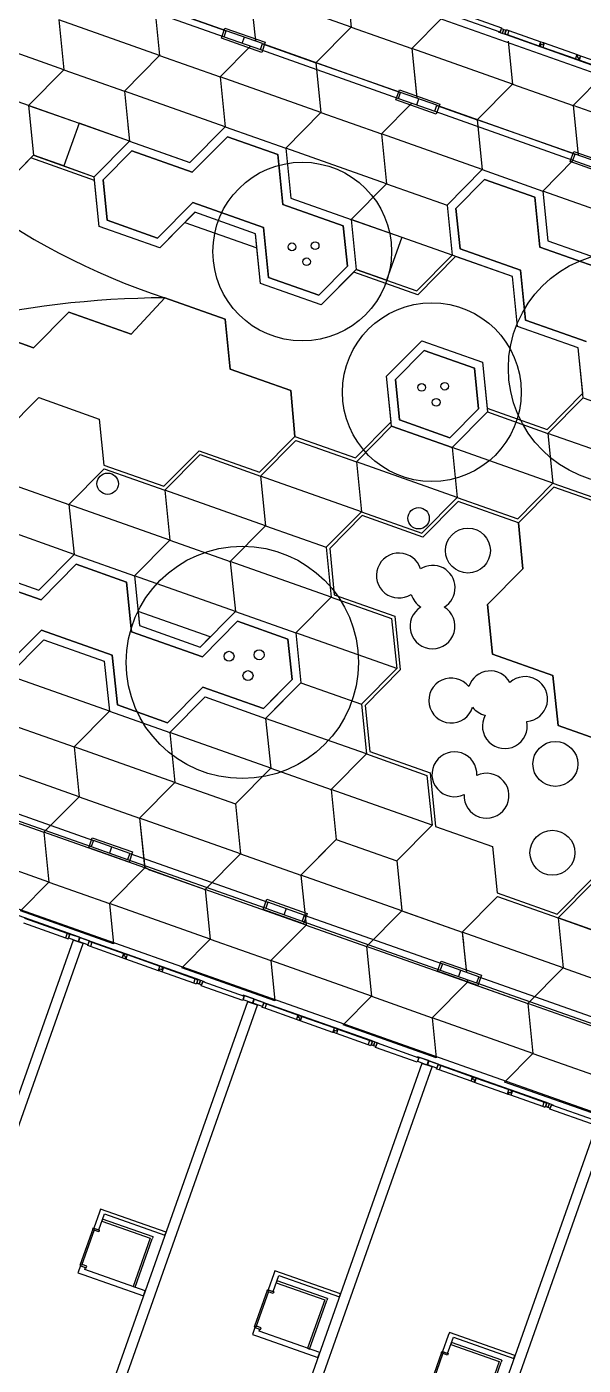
# Model space of a CAD drawing. Header units: metres. Extents: x 2681598 to 2681800, y 1249481 to 1249590.
# Drawn here: x 2681656.33 to 2681669.34, y 1249529.19 to 1249560.48 of the extents above; entities that cross this region are included whole.
import ezdxf

# ---------------------------------------------------------------- set-up
doc = ezdxf.new("R2010")
doc.units = ezdxf.units.M
doc.layers.add('linien', color=7, linetype='Continuous', true_color=0x000000)

msp = doc.modelspace()

# ---------------------------------------------------------------- linework, layer by layer
at = {"layer": 'linien'}
for p, q in [((2681609.207, 1249580.751), (2681711.665, 1249544.525)), ((2681657.766, 1249561.526), (2681660.995, 1249560.385)), ((2681663.815, 1249561.474), (2681663.917, 1249560.471)), ((2681657.716, 1249561.385), (2681660.945, 1249560.243)), ((2681663.917, 1249560.471), (2681661.56, 1249561.304)), ((2681661.56, 1249561.304), (2681661.677, 1249560.143)), ((2681660.993, 1249560.38), (2681659.321, 1249560.972)), ((2681659.321, 1249560.972), (2681659.439, 1249559.805)), ((2681657.082, 1249560.639), (2681657.2, 1249559.473)), ((2681659.439, 1249559.805), (2681657.082, 1249560.639)), ((2681665.331, 1249559.971), (2681666.041, 1249560.687)), ((2681667.396, 1249560.349), (2681666.424, 1249560.693)), ((2681666.461, 1249560.797), (2681667.433, 1249560.453)), ((2681657.2, 1249559.473), (2681654.843, 1249560.306)), ((2681660.881, 1249560.213), (2681660.964, 1249560.449)), ((2681661.824, 1249559.879), (2681660.881, 1249560.213)), ((2681660.945, 1249560.243), (2681660.995, 1249560.385)), ((2681660.945, 1249560.243), (2681660.995, 1249560.385)), ((2681660.945, 1249560.243), (2681661.793, 1249559.943)), ((2681660.964, 1249560.449), (2681661.907, 1249560.115)), ((2681661.843, 1249560.085), (2681660.995, 1249560.385)), ((2681661.369, 1249560.093), (2681661.419, 1249560.235)), ((2681663.092, 1249559.638), (2681663.917, 1249560.471)), ((2681663.917, 1249560.471), (2681665.331, 1249559.971)), ((2681667.363, 1249560.35), (2681667.367, 1249560.36)), ((2681667.447, 1249560.32), (2681667.363, 1249560.35)), ((2681667.367, 1249560.36), (2681667.396, 1249560.349)), ((2681667.433, 1249560.453), (2681667.396, 1249560.349)), ((2681667.396, 1249560.349), (2681667.426, 1249560.434)), ((2681667.426, 1249560.434), (2681667.481, 1249560.414)), ((2681667.447, 1249560.32), (2681667.481, 1249560.414)), ((2681667.481, 1249560.414), (2681667.447, 1249560.32)), ((2681667.544, 1249560.286), (2681667.447, 1249560.32)), ((2681667.481, 1249560.414), (2681667.535, 1249560.395)), ((2681667.505, 1249560.311), (2681667.542, 1249560.414)), ((2681667.535, 1249560.395), (2681667.505, 1249560.311)), ((2681667.505, 1249560.311), (2681667.548, 1249560.296)), ((2681667.568, 1249560.289), (2681667.505, 1249560.311)), ((2681667.542, 1249560.414), (2681667.604, 1249560.392)), ((2681667.548, 1249560.296), (2681667.544, 1249560.286)), ((2681670.001, 1249559.417), (2681667.544, 1249560.286)), ((2681667.604, 1249560.392), (2681667.568, 1249560.289)), ((2681668.312, 1249560.026), (2681667.568, 1249560.289)), ((2681667.604, 1249560.392), (2681668.348, 1249560.129)), ((2681660.853, 1249559.305), (2681661.565, 1249560.024)), ((2681661.793, 1249559.943), (2681661.843, 1249560.085)), ((2681661.793, 1249559.943), (2681661.843, 1249560.085)), ((2681661.793, 1249559.943), (2681665.022, 1249558.802)), ((2681661.907, 1249560.115), (2681661.824, 1249559.879)), ((2681661.842, 1249560.08), (2681663.092, 1249559.638)), ((2681661.843, 1249560.085), (2681665.072, 1249558.943)), ((2681667.688, 1249559.137), (2681665.331, 1249559.971)), ((2681665.331, 1249559.971), (2681665.449, 1249558.81)), ((2681665.331, 1249559.971), (2681665.448, 1249558.814)), ((2681667.587, 1249560.14), (2681667.688, 1249559.137)), ((2681668.312, 1249560.026), (2681668.348, 1249560.129)), ((2681668.331, 1249560.019), (2681668.312, 1249560.026)), ((2681668.35, 1249560.07), (2681668.331, 1249560.019)), ((2681668.394, 1249559.997), (2681668.331, 1249560.019)), ((2681668.348, 1249560.129), (2681668.41, 1249560.107)), ((2681668.392, 1249560.055), (2681668.35, 1249560.07)), ((2681668.41, 1249560.107), (2681668.392, 1249560.055)), ((2681668.43, 1249560.1), (2681668.394, 1249559.997)), ((2681669.159, 1249559.726), (2681668.394, 1249559.997)), ((2681668.41, 1249560.107), (2681668.43, 1249560.1)), ((2681668.43, 1249560.1), (2681669.196, 1249559.83)), ((2681658.614, 1249558.973), (2681659.439, 1249559.805)), ((2681659.439, 1249559.805), (2681660.853, 1249559.305)), ((2681665.071, 1249558.938), (2681663.092, 1249559.638)), ((2681663.092, 1249559.638), (2681663.21, 1249558.472)), ((2681665.024, 1249558.955), (2681663.092, 1249559.638)), ((2681669.159, 1249559.726), (2681669.196, 1249559.83)), ((2681669.221, 1249559.704), (2681669.159, 1249559.726)), ((2681669.196, 1249559.83), (2681669.215, 1249559.823)), ((2681669.215, 1249559.823), (2681669.197, 1249559.771)), ((2681669.197, 1249559.771), (2681669.239, 1249559.756)), ((2681669.215, 1249559.823), (2681669.278, 1249559.801)), ((2681669.221, 1249559.704), (2681669.239, 1249559.756)), ((2681669.241, 1249559.697), (2681669.221, 1249559.704)), ((2681669.278, 1249559.801), (2681669.241, 1249559.697)), ((2681669.985, 1249559.434), (2681669.241, 1249559.697)), ((2681669.278, 1249559.801), (2681670.022, 1249559.538)), ((2681656.375, 1249558.64), (2681657.2, 1249559.473)), ((2681657.2, 1249559.473), (2681658.614, 1249558.973)), ((2681660.853, 1249559.305), (2681660.971, 1249558.139)), ((2681663.21, 1249558.472), (2681660.853, 1249559.305)), ((2681669.102, 1249558.637), (2681669.812, 1249559.354)), ((2681656.375, 1249558.64), (2681654.961, 1249559.14)), ((2681658.614, 1249558.973), (2681658.732, 1249557.807)), ((2681660.971, 1249558.139), (2681658.614, 1249558.973)), ((2681664.958, 1249558.771), (2681665.042, 1249559.007)), ((2681665.042, 1249559.007), (2681665.985, 1249558.673)), ((2681666.863, 1249558.305), (2681667.688, 1249559.137)), ((2681667.688, 1249559.137), (2681669.102, 1249558.637)), ((2681664.624, 1249557.972), (2681665.336, 1249558.691)), ((2681665.901, 1249558.438), (2681664.958, 1249558.771)), ((2681665.022, 1249558.802), (2681665.072, 1249558.943)), ((2681665.022, 1249558.802), (2681665.072, 1249558.943)), ((2681665.022, 1249558.802), (2681665.871, 1249558.502)), ((2681665.921, 1249558.643), (2681665.072, 1249558.943)), ((2681665.447, 1249558.652), (2681665.497, 1249558.793)), ((2681665.985, 1249558.673), (2681665.901, 1249558.438)), ((2681666.863, 1249558.305), (2681667.209, 1249558.653)), ((2681656.375, 1249558.64), (2681656.493, 1249557.474)), ((2681658.732, 1249557.807), (2681656.375, 1249558.64)), ((2681656.375, 1249558.64), (2681657.554, 1249558.223)), ((2681662.385, 1249557.639), (2681663.21, 1249558.472)), ((2681663.21, 1249558.472), (2681664.624, 1249557.972)), ((2681665.871, 1249558.502), (2681665.921, 1249558.643)), ((2681665.871, 1249558.502), (2681665.921, 1249558.643)), ((2681665.871, 1249558.502), (2681669.1, 1249557.36)), ((2681665.919, 1249558.639), (2681666.863, 1249558.305)), ((2681665.921, 1249558.643), (2681669.15, 1249557.501)), ((2681665.966, 1249558.622), (2681666.863, 1249558.305)), ((2681671.459, 1249557.804), (2681669.102, 1249558.637)), ((2681669.102, 1249558.637), (2681669.22, 1249557.477)), ((2681657.554, 1249558.223), (2681657.2, 1249557.224)), ((2681658.732, 1249557.807), (2681657.554, 1249558.223)), ((2681658.694, 1249558.181), (2681658.732, 1249557.807)), ((2681660.147, 1249557.307), (2681660.971, 1249558.139)), ((2681660.971, 1249558.139), (2681662.385, 1249557.639)), ((2681669.149, 1249557.497), (2681666.863, 1249558.305)), ((2681666.863, 1249558.305), (2681666.981, 1249557.139)), ((2681657.908, 1249556.974), (2681658.732, 1249557.807)), ((2681658.732, 1249557.807), (2681660.062, 1249557.336)), ((2681658.732, 1249557.807), (2681660.147, 1249557.307)), ((2681661.024, 1249557.909), (2681660.199, 1249557.076)), ((2681660.199, 1249557.076), (2681661.024, 1249557.909)), ((2681662.199, 1249557.493), (2681661.024, 1249557.909)), ((2681661.024, 1249557.909), (2681662.199, 1249557.493)), ((2681664.624, 1249557.972), (2681664.742, 1249556.806)), ((2681666.981, 1249557.139), (2681664.624, 1249557.972)), ((2681655.669, 1249556.641), (2681656.493, 1249557.474)), ((2681656.431, 1249557.411), (2681655.669, 1249556.641)), ((2681657.916, 1249556.886), (2681656.431, 1249557.411)), ((2681656.493, 1249557.474), (2681657.908, 1249556.974)), ((2681657.2, 1249557.224), (2681656.493, 1249557.474)), ((2681658.785, 1249557.576), (2681658.116, 1249556.9)), ((2681658.116, 1249556.9), (2681658.785, 1249557.576)), ((2681660.199, 1249557.076), (2681658.785, 1249557.576)), ((2681658.785, 1249557.576), (2681660.199, 1249557.076)), ((2681662.317, 1249556.327), (2681662.199, 1249557.493)), ((2681662.199, 1249557.493), (2681662.317, 1249556.327)), ((2681664.742, 1249556.806), (2681662.385, 1249557.639)), ((2681662.385, 1249557.639), (2681662.504, 1249556.473)), ((2681669.036, 1249557.329), (2681669.119, 1249557.565)), ((2681669.1, 1249557.36), (2681669.15, 1249557.501)), ((2681669.1, 1249557.36), (2681669.15, 1249557.501)), ((2681669.119, 1249557.565), (2681670.062, 1249557.232)), ((2681669.998, 1249557.201), (2681669.15, 1249557.501)), ((2681657.2, 1249557.224), (2681657.908, 1249556.974)), ((2681666.157, 1249556.306), (2681666.981, 1249557.139)), ((2681666.981, 1249557.139), (2681668.396, 1249556.639)), ((2681668.396, 1249556.639), (2681669.107, 1249557.357)), ((2681669.979, 1249556.996), (2681669.036, 1249557.329)), ((2681669.1, 1249557.36), (2681669.948, 1249557.06)), ((2681658.026, 1249555.808), (2681657.908, 1249556.974)), ((2681658.026, 1249555.808), (2681657.916, 1249556.886)), ((2681658.116, 1249556.9), (2681658.212, 1249555.954)), ((2681658.212, 1249555.954), (2681658.116, 1249556.9)), ((2681663.918, 1249555.973), (2681664.742, 1249556.806)), ((2681664.742, 1249556.806), (2681666.157, 1249556.306)), ((2681667.035, 1249556.908), (2681666.365, 1249556.232)), ((2681666.365, 1249556.232), (2681667.035, 1249556.908)), ((2681668.21, 1249556.492), (2681667.035, 1249556.908)), ((2681667.035, 1249556.908), (2681668.21, 1249556.492)), ((2681662.504, 1249556.473), (2681663.918, 1249555.973)), ((2681668.328, 1249555.326), (2681668.21, 1249556.492)), ((2681668.21, 1249556.492), (2681668.328, 1249555.326)), ((2681668.396, 1249556.639), (2681668.514, 1249555.473)), ((2681670.753, 1249555.805), (2681668.396, 1249556.639)), ((2681659.387, 1249555.539), (2681660.212, 1249556.371)), ((2681660.212, 1249556.371), (2681659.387, 1249555.539)), ((2681660.212, 1249556.371), (2681661.865, 1249555.787)), ((2681661.865, 1249555.787), (2681660.212, 1249556.371)), ((2681663.732, 1249555.827), (2681662.317, 1249556.327)), ((2681662.317, 1249556.327), (2681663.732, 1249555.827)), ((2681666.157, 1249556.306), (2681666.275, 1249555.14)), ((2681666.365, 1249556.232), (2681666.461, 1249555.286)), ((2681666.461, 1249555.286), (2681666.365, 1249556.232)), ((2681658.212, 1249555.954), (2681659.387, 1249555.539)), ((2681659.387, 1249555.539), (2681658.212, 1249555.954)), ((2681660.265, 1249556.141), (2681659.44, 1249555.308)), ((2681660.031, 1249555.905), (2681659.44, 1249555.308)), ((2681660.264, 1249556.14), (2681660.031, 1249555.905)), ((2681660.031, 1249555.905), (2681661.712, 1249555.311)), ((2681661.679, 1249555.641), (2681660.265, 1249556.141)), ((2681666.275, 1249555.14), (2681663.918, 1249555.973)), ((2681663.918, 1249555.973), (2681665.096, 1249555.557)), ((2681663.918, 1249555.973), (2681664.036, 1249554.807)), ((2681659.44, 1249555.308), (2681658.026, 1249555.808)), ((2681661.712, 1249555.311), (2681661.679, 1249555.641)), ((2681661.797, 1249554.475), (2681661.679, 1249555.641)), ((2681661.865, 1249555.787), (2681661.983, 1249554.621)), ((2681661.983, 1249554.621), (2681661.865, 1249555.787)), ((2681663.827, 1249554.881), (2681663.732, 1249555.827)), ((2681663.732, 1249555.827), (2681663.827, 1249554.881)), ((2681665.096, 1249555.557), (2681664.743, 1249554.557)), ((2681661.797, 1249554.475), (2681661.712, 1249555.311)), ((2681666.461, 1249555.286), (2681667.875, 1249554.786)), ((2681667.875, 1249554.786), (2681666.461, 1249555.286)), ((2681669.742, 1249554.826), (2681668.328, 1249555.326)), ((2681668.328, 1249555.326), (2681669.742, 1249554.826)), ((2681668.514, 1249555.473), (2681669.928, 1249554.973)), ((2681665.45, 1249554.307), (2681666.275, 1249555.14)), ((2681666.358, 1249555.11), (2681665.471, 1249554.215)), ((2681667.689, 1249554.64), (2681666.275, 1249555.14)), ((2681667.689, 1249554.64), (2681666.358, 1249555.11)), ((2681661.983, 1249554.621), (2681663.158, 1249554.205)), ((2681663.158, 1249554.205), (2681661.983, 1249554.621)), ((2681663.158, 1249554.205), (2681663.827, 1249554.881)), ((2681663.827, 1249554.881), (2681663.158, 1249554.205)), ((2681664.036, 1249554.807), (2681663.211, 1249553.975)), ((2681663.974, 1249554.744), (2681663.211, 1249553.975)), ((2681665.471, 1249554.215), (2681663.974, 1249554.744)), ((2681664.036, 1249554.807), (2681665.45, 1249554.307)), ((2681664.743, 1249554.557), (2681664.036, 1249554.807)), ((2681667.807, 1249553.474), (2681667.689, 1249554.64)), ((2681667.875, 1249554.786), (2681667.993, 1249553.62)), ((2681667.993, 1249553.62), (2681667.875, 1249554.786)), ((2681663.211, 1249553.975), (2681661.797, 1249554.475)), ((2681659.558, 1249554.142), (2681658.774, 1249553.295)), ((2681658.774, 1249553.295), (2681659.558, 1249554.142)), ((2681660.972, 1249553.642), (2681659.558, 1249554.142)), ((2681659.558, 1249554.142), (2681660.972, 1249553.642)), ((2681657.319, 1249553.809), (2681656.494, 1249552.977)), ((2681656.494, 1249552.977), (2681657.319, 1249553.809)), ((2681658.774, 1249553.295), (2681657.319, 1249553.809)), ((2681657.319, 1249553.809), (2681658.774, 1249553.295)), ((2681661.09, 1249552.476), (2681660.972, 1249553.642)), ((2681660.972, 1249553.642), (2681661.09, 1249552.476)), ((2681656.494, 1249552.977), (2681655.08, 1249553.477)), ((2681655.08, 1249553.477), (2681656.494, 1249552.977)), ((2681669.221, 1249552.974), (2681667.807, 1249553.474)), ((2681667.993, 1249553.62), (2681669.407, 1249553.12)), ((2681669.407, 1249553.12), (2681667.993, 1249553.62)), ((2681664.743, 1249552.308), (2681665.568, 1249553.141)), ((2681665.568, 1249553.141), (2681666.982, 1249552.641)), ((2681665.621, 1249552.912), (2681664.951, 1249552.235)), ((2681664.951, 1249552.235), (2681665.621, 1249552.912)), ((2681666.798, 1249552.496), (2681665.621, 1249552.912)), ((2681665.621, 1249552.912), (2681666.798, 1249552.496)), ((2681669.329, 1249551.911), (2681669.221, 1249552.974)), ((2681669.339, 1249551.808), (2681669.221, 1249552.974)), ((2681662.504, 1249551.976), (2681661.09, 1249552.476)), ((2681661.09, 1249552.476), (2681662.504, 1249551.976)), ((2681666.894, 1249551.548), (2681666.798, 1249552.496)), ((2681666.798, 1249552.496), (2681666.894, 1249551.548)), ((2681666.982, 1249552.641), (2681667.091, 1249551.563)), ((2681666.982, 1249552.641), (2681667.1, 1249551.475)), ((2681664.848, 1249551.243), (2681664.743, 1249552.308)), ((2681664.858, 1249551.144), (2681664.743, 1249552.308)), ((2681664.951, 1249552.235), (2681665.047, 1249551.287)), ((2681665.047, 1249551.287), (2681664.951, 1249552.235)), ((2681655.85, 1249551.041), (2681656.612, 1249551.81)), ((2681656.612, 1249551.81), (2681658.027, 1249551.31)), ((2681662.601, 1249550.902), (2681662.504, 1249551.976)), ((2681662.504, 1249551.976), (2681662.601, 1249550.902)), ((2681668.493, 1249551.067), (2681669.329, 1249551.911)), ((2681668.514, 1249550.975), (2681669.339, 1249551.808)), ((2681669.339, 1249551.808), (2681670.753, 1249551.308)), ((2681666.224, 1249550.871), (2681666.894, 1249551.548)), ((2681666.894, 1249551.548), (2681666.224, 1249550.871)), ((2681666.276, 1249550.642), (2681667.1, 1249551.475)), ((2681667.091, 1249551.563), (2681668.493, 1249551.067)), ((2681667.1, 1249551.475), (2681668.514, 1249550.975)), ((2681658.027, 1249551.31), (2681658.136, 1249550.232)), ((2681664.015, 1249550.402), (2681664.848, 1249551.243)), ((2681664.037, 1249550.31), (2681664.861, 1249551.142)), ((2681666.275, 1249550.642), (2681664.858, 1249551.144)), ((2681664.861, 1249551.142), (2681666.276, 1249550.642)), ((2681665.047, 1249551.287), (2681666.224, 1249550.871)), ((2681666.224, 1249550.871), (2681665.047, 1249551.287)), ((2681661.776, 1249550.069), (2681662.601, 1249550.902)), ((2681662.601, 1249550.902), (2681664.015, 1249550.402)), ((2681668.514, 1249550.975), (2681668.633, 1249549.809)), ((2681670.871, 1249550.142), (2681668.514, 1249550.975)), ((2681659.538, 1249549.737), (2681660.362, 1249550.569)), ((2681660.362, 1249550.569), (2681661.776, 1249550.069)), ((2681661.798, 1249549.977), (2681662.622, 1249550.81)), ((2681662.622, 1249550.81), (2681664.037, 1249550.31)), ((2681666.276, 1249550.642), (2681666.394, 1249549.476)), ((2681668.633, 1249549.809), (2681666.276, 1249550.642)), ((2681658.136, 1249550.232), (2681659.538, 1249549.737)), ((2681659.559, 1249549.644), (2681660.383, 1249550.477)), ((2681660.383, 1249550.477), (2681661.798, 1249549.977)), ((2681664.037, 1249550.31), (2681664.155, 1249549.144)), ((2681666.394, 1249549.476), (2681664.037, 1249550.31)), ((2681657.32, 1249549.312), (2681658.144, 1249550.144)), ((2681658.144, 1249550.144), (2681659.559, 1249549.644)), ((2681661.798, 1249549.977), (2681661.916, 1249548.811)), ((2681664.155, 1249549.144), (2681661.798, 1249549.977)), ((2681655.905, 1249549.812), (2681657.32, 1249549.312)), ((2681659.559, 1249549.644), (2681659.677, 1249548.478)), ((2681661.916, 1249548.811), (2681659.559, 1249549.644)), ((2681667.808, 1249548.976), (2681668.633, 1249549.809)), ((2681668.654, 1249549.717), (2681667.829, 1249548.884)), ((2681668.633, 1249549.809), (2681670.047, 1249549.309)), ((2681670.068, 1249549.217), (2681668.654, 1249549.717)), ((2681657.32, 1249549.312), (2681657.438, 1249548.146)), ((2681659.677, 1249548.478), (2681657.32, 1249549.312)), ((2681665.569, 1249548.644), (2681666.394, 1249549.476)), ((2681666.415, 1249549.384), (2681665.59, 1249548.551)), ((2681666.394, 1249549.476), (2681667.808, 1249548.976)), ((2681667.829, 1249548.884), (2681666.415, 1249549.384)), ((2681657.438, 1249548.146), (2681655.081, 1249548.979)), ((2681663.33, 1249548.311), (2681664.155, 1249549.144)), ((2681664.176, 1249549.051), (2681663.413, 1249548.281)), ((2681664.155, 1249549.144), (2681665.569, 1249548.644)), ((2681665.59, 1249548.551), (2681664.176, 1249549.051)), ((2681661.091, 1249547.978), (2681661.916, 1249548.811)), ((2681661.916, 1249548.811), (2681663.33, 1249548.311)), ((2681667.926, 1249547.81), (2681667.829, 1249548.884)), ((2681667.829, 1249548.884), (2681667.926, 1249547.81)), ((2681658.852, 1249547.646), (2681659.677, 1249548.478)), ((2681659.677, 1249548.478), (2681661.091, 1249547.978)), ((2681656.613, 1249547.313), (2681657.438, 1249548.146)), ((2681657.438, 1249548.146), (2681658.852, 1249547.646)), ((2681663.33, 1249548.311), (2681663.448, 1249547.145)), ((2681663.413, 1249548.281), (2681663.522, 1249547.203)), ((2681655.199, 1249547.813), (2681656.613, 1249547.313)), ((2681657.491, 1249547.915), (2681656.666, 1249547.082)), ((2681656.666, 1249547.082), (2681657.491, 1249547.915)), ((2681658.666, 1249547.499), (2681657.491, 1249547.915)), ((2681657.491, 1249547.915), (2681658.666, 1249547.499)), ((2681661.091, 1249547.978), (2681661.209, 1249546.812)), ((2681663.448, 1249547.145), (2681661.091, 1249547.978)), ((2681667.101, 1249546.978), (2681667.926, 1249547.81)), ((2681667.926, 1249547.81), (2681667.101, 1249546.978)), ((2681656.666, 1249547.082), (2681655.252, 1249547.582)), ((2681655.252, 1249547.582), (2681656.666, 1249547.082)), ((2681658.784, 1249546.333), (2681658.666, 1249547.499)), ((2681658.666, 1249547.499), (2681658.784, 1249546.333)), ((2681658.852, 1249547.646), (2681658.97, 1249546.48)), ((2681661.209, 1249546.812), (2681658.852, 1249547.646)), ((2681662.623, 1249546.312), (2681663.448, 1249547.145)), ((2681663.448, 1249547.145), (2681664.862, 1249546.645)), ((2681663.522, 1249547.203), (2681664.937, 1249546.703)), ((2681658.936, 1249546.809), (2681658.97, 1249546.48)), ((2681660.618, 1249546.215), (2681658.936, 1249546.809)), ((2681660.384, 1249545.98), (2681661.209, 1249546.812)), ((2681661.209, 1249546.812), (2681662.623, 1249546.312)), ((2681667.219, 1249545.812), (2681667.101, 1249546.978)), ((2681667.101, 1249546.978), (2681667.219, 1249545.812)), ((2681658.97, 1249546.48), (2681660.384, 1249545.98)), ((2681661.262, 1249546.581), (2681660.437, 1249545.749)), ((2681660.437, 1249545.749), (2681661.262, 1249546.581)), ((2681662.437, 1249546.166), (2681661.262, 1249546.581)), ((2681661.262, 1249546.581), (2681662.437, 1249546.166)), ((2681664.862, 1249546.645), (2681664.98, 1249545.479)), ((2681664.937, 1249546.703), (2681665.064, 1249545.449)), ((2681655.853, 1249545.545), (2681656.678, 1249546.378)), ((2681656.678, 1249546.378), (2681655.853, 1249545.545)), ((2681655.906, 1249545.314), (2681656.731, 1249546.147)), ((2681656.678, 1249546.378), (2681658.331, 1249545.793)), ((2681658.331, 1249545.793), (2681656.678, 1249546.378)), ((2681656.731, 1249546.147), (2681658.145, 1249545.647)), ((2681660.437, 1249545.749), (2681658.784, 1249546.333)), ((2681658.784, 1249546.333), (2681660.437, 1249545.749)), ((2681660.384, 1249545.98), (2681660.618, 1249546.215)), ((2681662.533, 1249545.22), (2681662.437, 1249546.166)), ((2681662.437, 1249546.166), (2681662.533, 1249545.22)), ((2681664.98, 1249545.479), (2681662.623, 1249546.312)), ((2681662.623, 1249546.312), (2681662.741, 1249545.146)), ((2681658.145, 1249545.647), (2681658.263, 1249544.481)), ((2681658.331, 1249545.793), (2681658.45, 1249544.627)), ((2681658.45, 1249544.627), (2681658.331, 1249545.793)), ((2681668.633, 1249545.312), (2681667.219, 1249545.812)), ((2681667.219, 1249545.812), (2681668.633, 1249545.312)), ((2681658.263, 1249544.481), (2681655.906, 1249545.314)), ((2681661.864, 1249544.544), (2681662.533, 1249545.22)), ((2681662.533, 1249545.22), (2681662.187, 1249544.871)), ((2681664.155, 1249544.646), (2681664.98, 1249545.479)), ((2681665.064, 1249545.449), (2681664.239, 1249544.617)), ((2681668.751, 1249544.145), (2681668.633, 1249545.312)), ((2681668.633, 1249545.312), (2681668.751, 1249544.145)), ((2681659.625, 1249544.212), (2681660.449, 1249545.044)), ((2681660.449, 1249545.044), (2681659.625, 1249544.212)), ((2681660.449, 1249545.044), (2681661.864, 1249544.544)), ((2681661.864, 1249544.544), (2681660.449, 1249545.044)), ((2681661.916, 1249544.313), (2681662.741, 1249545.146)), ((2681662.741, 1249545.146), (2681662.329, 1249544.73)), ((2681662.741, 1249545.146), (2681664.155, 1249544.646)), ((2681658.45, 1249544.627), (2681659.625, 1249544.212)), ((2681659.625, 1249544.212), (2681658.45, 1249544.627)), ((2681660.502, 1249544.814), (2681659.677, 1249543.981)), ((2681660.502, 1249544.814), (2681661.916, 1249544.313)), ((2681662.187, 1249544.871), (2681661.864, 1249544.544)), ((2681662.329, 1249544.73), (2681661.916, 1249544.313)), ((2681664.155, 1249544.646), (2681664.273, 1249543.48)), ((2681664.239, 1249544.617), (2681664.348, 1249543.539)), ((2681657.439, 1249543.648), (2681658.263, 1249544.481)), ((2681658.263, 1249544.481), (2681659.677, 1249543.981)), ((2681664.273, 1249543.48), (2681661.916, 1249544.313)), ((2681661.916, 1249544.313), (2681662.034, 1249543.147)), ((2681656.024, 1249544.148), (2681657.439, 1249543.648)), ((2681659.677, 1249543.981), (2681659.796, 1249542.815)), ((2681662.034, 1249543.147), (2681659.677, 1249543.981)), ((2681670.166, 1249543.645), (2681668.751, 1249544.145)), ((2681668.751, 1249544.145), (2681670.166, 1249543.645)), ((2681659.796, 1249542.815), (2681657.439, 1249543.648)), ((2681657.439, 1249543.648), (2681657.557, 1249542.482)), ((2681663.449, 1249542.647), (2681664.273, 1249543.48)), ((2681664.273, 1249543.48), (2681665.688, 1249542.98)), ((2681664.348, 1249543.539), (2681665.762, 1249543.039)), ((2681657.557, 1249542.482), (2681655.2, 1249543.315)), ((2681662.034, 1249543.147), (2681661.21, 1249542.315)), ((2681662.034, 1249543.147), (2681663.449, 1249542.647)), ((2681665.762, 1249543.039), (2681665.889, 1249541.785)), ((2681658.971, 1249541.982), (2681659.796, 1249542.815)), ((2681659.796, 1249542.815), (2681661.21, 1249542.315)), ((2681665.688, 1249542.98), (2681665.806, 1249541.814)), ((2681654.613, 1249542.456), (2681657.842, 1249541.314)), ((2681654.663, 1249542.598), (2681657.892, 1249541.456)), ((2681656.732, 1249541.649), (2681657.557, 1249542.482)), ((2681657.378, 1249542.302), (2681657.557, 1249542.482)), ((2681657.557, 1249542.482), (2681658.971, 1249541.982)), ((2681663.449, 1249542.647), (2681663.567, 1249541.481)), ((2681665.806, 1249541.814), (2681663.449, 1249542.647)), ((2681649.484, 1249542.214), (2681710.655, 1249520.585)), ((2681655.318, 1249542.149), (2681656.732, 1249541.649)), ((2681661.21, 1249542.315), (2681661.328, 1249541.149)), ((2681658.971, 1249541.982), (2681659.089, 1249540.816)), ((2681661.328, 1249541.149), (2681658.971, 1249541.982)), ((2681658.971, 1249541.982), (2681659.086, 1249540.842)), ((2681664.981, 1249540.981), (2681665.806, 1249541.814)), ((2681665.889, 1249541.785), (2681667.22, 1249541.314)), ((2681659.089, 1249540.816), (2681656.732, 1249541.649)), ((2681656.732, 1249541.649), (2681656.85, 1249540.483)), ((2681657.78, 1249541.289), (2681657.863, 1249541.524)), ((2681657.892, 1249541.456), (2681657.842, 1249541.314)), ((2681657.892, 1249541.456), (2681657.842, 1249541.314)), ((2681657.863, 1249541.524), (2681658.806, 1249541.191)), ((2681658.741, 1249541.156), (2681657.892, 1249541.456)), ((2681662.742, 1249540.649), (2681663.567, 1249541.481)), ((2681663.071, 1249540.981), (2681663.567, 1249541.481)), ((2681663.567, 1249541.481), (2681664.981, 1249540.981)), ((2681656.85, 1249540.483), (2681654.493, 1249541.317)), ((2681658.723, 1249540.955), (2681657.78, 1249541.289)), ((2681657.842, 1249541.314), (2681658.691, 1249541.014)), ((2681658.317, 1249541.306), (2681658.266, 1249541.164)), ((2681658.741, 1249541.156), (2681658.691, 1249541.014)), ((2681658.741, 1249541.156), (2681658.691, 1249541.014)), ((2681658.806, 1249541.191), (2681658.723, 1249540.955)), ((2681658.741, 1249541.156), (2681661.97, 1249540.014)), ((2681660.503, 1249540.316), (2681661.328, 1249541.149)), ((2681661.328, 1249541.149), (2681662.742, 1249540.649)), ((2681667.22, 1249541.314), (2681667.329, 1249540.236)), ((2681658.264, 1249539.983), (2681659.089, 1249540.816)), ((2681658.691, 1249541.014), (2681661.92, 1249539.873)), ((2681659.086, 1249540.842), (2681659.203, 1249540.776)), ((2681659.089, 1249540.816), (2681660.503, 1249540.316)), ((2681664.981, 1249540.981), (2681665.097, 1249539.832)), ((2681664.981, 1249540.981), (2681665.099, 1249539.815)), ((2681659.203, 1249540.776), (2681660.503, 1249540.316)), ((2681665.099, 1249539.815), (2681662.742, 1249540.649)), ((2681662.742, 1249540.649), (2681662.86, 1249539.483)), ((2681668.731, 1249539.74), (2681669.556, 1249540.573)), ((2681657.3, 1249539.289), (2681654.116, 1249540.415)), ((2681656.186, 1249539.814), (2681656.85, 1249540.483)), ((2681656.85, 1249540.483), (2681658.264, 1249539.983)), ((2681662.86, 1249539.483), (2681660.503, 1249540.316)), ((2681660.503, 1249540.316), (2681660.621, 1249539.15)), ((2681667.329, 1249540.236), (2681668.731, 1249539.74)), ((2681669.577, 1249540.481), (2681668.752, 1249539.648)), ((2681660.621, 1249539.15), (2681658.264, 1249539.983)), ((2681658.264, 1249539.983), (2681658.359, 1249539.045)), ((2681661.858, 1249539.847), (2681661.941, 1249540.083)), ((2681661.97, 1249540.014), (2681661.92, 1249539.873)), ((2681661.97, 1249540.014), (2681661.92, 1249539.873)), ((2681661.941, 1249540.083), (2681662.884, 1249539.749)), ((2681662.818, 1249539.714), (2681661.97, 1249540.014)), ((2681666.513, 1249539.315), (2681667.338, 1249540.148)), ((2681667.338, 1249540.148), (2681668.752, 1249539.648)), ((2681658.359, 1249539.045), (2681656.186, 1249539.814)), ((2681657.277, 1249539.286), (2681656.291, 1249539.635)), ((2681662.801, 1249539.514), (2681661.858, 1249539.847)), ((2681661.92, 1249539.873), (2681662.768, 1249539.573)), ((2681662.394, 1249539.864), (2681662.344, 1249539.723)), ((2681662.818, 1249539.714), (2681662.768, 1249539.573)), ((2681662.818, 1249539.714), (2681662.768, 1249539.573)), ((2681662.768, 1249539.573), (2681665.997, 1249538.431)), ((2681662.884, 1249539.749), (2681662.801, 1249539.514)), ((2681662.818, 1249539.714), (2681666.047, 1249538.572)), ((2681664.274, 1249538.983), (2681665.099, 1249539.815)), ((2681665.099, 1249539.815), (2681666.513, 1249539.315)), ((2681665.173, 1249539.789), (2681666.513, 1249539.315)), ((2681671.109, 1249538.815), (2681668.752, 1249539.648)), ((2681668.752, 1249539.648), (2681668.87, 1249538.482)), ((2681668.752, 1249539.648), (2681669.931, 1249539.231)), ((2681656.254, 1249539.531), (2681657.24, 1249539.183)), ((2681657.277, 1249539.286), (2681657.24, 1249539.183)), ((2681657.339, 1249539.264), (2681657.277, 1249539.286)), ((2681657.3, 1249539.289), (2681657.297, 1249539.279)), ((2681657.297, 1249539.279), (2681657.339, 1249539.264)), ((2681657.565, 1249539.196), (2681657.3, 1249539.289)), ((2681657.302, 1249539.161), (2681657.339, 1249539.264)), ((2681657.339, 1249539.264), (2681657.309, 1249539.18)), ((2681657.35, 1249539.275), (2681657.349, 1249539.272)), ((2681657.349, 1249539.272), (2681657.565, 1249539.196)), ((2681662.035, 1249538.65), (2681662.86, 1249539.483)), ((2681662.86, 1249539.483), (2681664.274, 1249538.983)), ((2681666.513, 1249539.315), (2681666.54, 1249539.055)), ((2681666.513, 1249539.315), (2681666.609, 1249538.374)), ((2681666.513, 1249539.315), (2681666.602, 1249538.435)), ((2681668.87, 1249538.482), (2681666.513, 1249539.315)), ((2681657.415, 1249539.132), (2681653.901, 1249529.194)), ((2681654.133, 1249529.1), (2681657.651, 1249539.049)), ((2681657.24, 1249539.183), (2681657.302, 1249539.161)), ((2681657.309, 1249539.18), (2681657.532, 1249539.101)), ((2681657.651, 1249539.049), (2681657.415, 1249539.132)), ((2681657.532, 1249539.101), (2681657.528, 1249539.092)), ((2681657.565, 1249539.196), (2681657.532, 1249539.101)), ((2681657.541, 1249539.098), (2681657.538, 1249539.089)), ((2681657.575, 1249539.192), (2681657.541, 1249539.098)), ((2681657.764, 1249539.019), (2681657.541, 1249539.098)), ((2681657.575, 1249539.192), (2681657.839, 1249539.099)), ((2681657.79, 1249539.116), (2681657.575, 1249539.192)), ((2681657.757, 1249539), (2681657.794, 1249539.104)), ((2681657.819, 1249538.978), (2681657.757, 1249539)), ((2681657.794, 1249539.104), (2681657.764, 1249539.019)), ((2681657.791, 1249539.119), (2681657.79, 1249539.116)), ((2681657.836, 1249539.089), (2681657.794, 1249539.104)), ((2681657.794, 1249539.104), (2681657.856, 1249539.082)), ((2681657.856, 1249539.082), (2681657.819, 1249538.978)), ((2681658.563, 1249538.715), (2681657.819, 1249538.978)), ((2681657.839, 1249539.099), (2681657.836, 1249539.089)), ((2681657.839, 1249539.099), (2681660.296, 1249538.23)), ((2681657.856, 1249539.082), (2681658.6, 1249538.819)), ((2681659.958, 1249538.48), (2681660.621, 1249539.15)), ((2681660.621, 1249539.15), (2681662.035, 1249538.65)), ((2681666.631, 1249538.149), (2681664.274, 1249538.983)), ((2681664.274, 1249538.983), (2681664.392, 1249537.817)), ((2681658.563, 1249538.715), (2681658.6, 1249538.819)), ((2681658.625, 1249538.693), (2681658.563, 1249538.715)), ((2681658.6, 1249538.819), (2681658.62, 1249538.812)), ((2681658.62, 1249538.812), (2681658.601, 1249538.76)), ((2681658.644, 1249538.745), (2681658.601, 1249538.76)), ((2681658.62, 1249538.812), (2681658.682, 1249538.79)), ((2681658.644, 1249538.745), (2681658.625, 1249538.693)), ((2681658.645, 1249538.686), (2681658.625, 1249538.693)), ((2681658.682, 1249538.79), (2681658.645, 1249538.686)), ((2681659.41, 1249538.415), (2681658.645, 1249538.686)), ((2681658.682, 1249538.79), (2681659.447, 1249538.519)), ((2681664.392, 1249537.817), (2681662.035, 1249538.65)), ((2681662.035, 1249538.65), (2681662.13, 1249537.712)), ((2681665.935, 1249538.405), (2681666.019, 1249538.641)), ((2681666.019, 1249538.641), (2681666.961, 1249538.308)), ((2681659.41, 1249538.415), (2681659.447, 1249538.519)), ((2681659.43, 1249538.408), (2681659.41, 1249538.415)), ((2681659.43, 1249538.408), (2681659.448, 1249538.46)), ((2681659.492, 1249538.386), (2681659.43, 1249538.408)), ((2681659.447, 1249538.519), (2681659.509, 1249538.497)), ((2681659.448, 1249538.46), (2681659.491, 1249538.445)), ((2681659.509, 1249538.497), (2681659.491, 1249538.445)), ((2681659.529, 1249538.49), (2681659.492, 1249538.386)), ((2681660.236, 1249538.123), (2681659.492, 1249538.386)), ((2681659.509, 1249538.497), (2681659.529, 1249538.49)), ((2681659.529, 1249538.49), (2681660.273, 1249538.227)), ((2681662.13, 1249537.712), (2681659.958, 1249538.48)), ((2681666.878, 1249538.072), (2681665.935, 1249538.405)), ((2681666.047, 1249538.572), (2681665.997, 1249538.431)), ((2681666.047, 1249538.572), (2681665.997, 1249538.431)), ((2681665.997, 1249538.431), (2681666.846, 1249538.131)), ((2681666.896, 1249538.272), (2681666.047, 1249538.572)), ((2681666.472, 1249538.422), (2681666.422, 1249538.281)), ((2681668.045, 1249537.649), (2681668.87, 1249538.482)), ((2681668.686, 1249538.296), (2681668.87, 1249538.482)), ((2681668.87, 1249538.482), (2681670.284, 1249537.982)), ((2681660.236, 1249538.123), (2681660.273, 1249538.227)), ((2681660.299, 1249538.101), (2681660.236, 1249538.123)), ((2681660.273, 1249538.227), (2681660.335, 1249538.205)), ((2681660.293, 1249538.22), (2681660.296, 1249538.23)), ((2681660.335, 1249538.205), (2681660.293, 1249538.22)), ((2681660.296, 1249538.23), (2681660.393, 1249538.196)), ((2681660.335, 1249538.205), (2681660.299, 1249538.101)), ((2681660.305, 1249538.121), (2681660.335, 1249538.205)), ((2681660.36, 1249538.101), (2681660.305, 1249538.121)), ((2681660.393, 1249538.196), (2681660.36, 1249538.101)), ((2681660.36, 1249538.101), (2681660.393, 1249538.196)), ((2681660.415, 1249538.082), (2681660.36, 1249538.101)), ((2681660.393, 1249538.196), (2681660.477, 1249538.166)), ((2681660.408, 1249538.063), (2681660.445, 1249538.166)), ((2681661.38, 1249537.719), (2681660.408, 1249538.063)), ((2681660.445, 1249538.166), (2681660.415, 1249538.082)), ((2681660.474, 1249538.156), (2681660.445, 1249538.166)), ((2681660.445, 1249538.166), (2681661.417, 1249537.823)), ((2681660.477, 1249538.166), (2681660.474, 1249538.156)), ((2681665.807, 1249537.317), (2681666.631, 1249538.149)), ((2681666.625, 1249538.209), (2681666.631, 1249538.149)), ((2681666.631, 1249538.149), (2681668.045, 1249537.649)), ((2681666.705, 1249538.123), (2681668.045, 1249537.649)), ((2681666.896, 1249538.272), (2681666.846, 1249538.131)), ((2681666.896, 1249538.272), (2681666.846, 1249538.131)), ((2681666.846, 1249538.131), (2681670.075, 1249536.989)), ((2681666.961, 1249538.308), (2681666.878, 1249538.072)), ((2681666.896, 1249538.272), (2681670.125, 1249537.131)), ((2681661.493, 1249537.69), (2681657.914, 1249527.568)), ((2681661.417, 1249537.823), (2681661.38, 1249537.719)), ((2681661.391, 1249537.843), (2681661.387, 1249537.833)), ((2681661.387, 1249537.833), (2681661.417, 1249537.823)), ((2681661.417, 1249537.823), (2681661.387, 1249537.738)), ((2681661.387, 1249537.738), (2681661.609, 1249537.66)), ((2681661.643, 1249537.754), (2681661.391, 1249537.843)), ((2681661.441, 1249537.828), (2681661.44, 1249537.826)), ((2681661.44, 1249537.826), (2681661.643, 1249537.754)), ((2681661.729, 1249537.607), (2681661.493, 1249537.69)), ((2681661.643, 1249537.754), (2681661.609, 1249537.66)), ((2681661.652, 1249537.751), (2681661.619, 1249537.656)), ((2681661.652, 1249537.751), (2681661.917, 1249537.657)), ((2681661.868, 1249537.674), (2681661.652, 1249537.751)), ((2681663.729, 1249537.147), (2681664.392, 1249537.817)), ((2681664.392, 1249537.817), (2681665.807, 1249537.317)), ((2681658.146, 1249527.474), (2681661.729, 1249537.607)), ((2681661.609, 1249537.66), (2681661.606, 1249537.65)), ((2681661.619, 1249537.656), (2681661.615, 1249537.647)), ((2681661.841, 1249537.578), (2681661.619, 1249537.656)), ((2681661.834, 1249537.558), (2681661.871, 1249537.662)), ((2681661.897, 1249537.536), (2681661.834, 1249537.558)), ((2681661.871, 1249537.662), (2681661.841, 1249537.578)), ((2681661.869, 1249537.677), (2681661.868, 1249537.674)), ((2681661.914, 1249537.647), (2681661.871, 1249537.662)), ((2681661.871, 1249537.662), (2681661.933, 1249537.64)), ((2681661.933, 1249537.64), (2681661.897, 1249537.536)), ((2681662.641, 1249537.273), (2681661.897, 1249537.536)), ((2681661.917, 1249537.657), (2681661.914, 1249537.647)), ((2681661.917, 1249537.657), (2681664.374, 1249536.788)), ((2681661.933, 1249537.64), (2681662.677, 1249537.377)), ((2681662.641, 1249537.273), (2681662.677, 1249537.377)), ((2681662.677, 1249537.377), (2681662.697, 1249537.37)), ((2681670.402, 1249536.816), (2681668.045, 1249537.649)), ((2681668.045, 1249537.649), (2681668.164, 1249536.483)), ((2681662.703, 1249537.251), (2681662.641, 1249537.273)), ((2681662.697, 1249537.37), (2681662.679, 1249537.318)), ((2681662.721, 1249537.303), (2681662.679, 1249537.318)), ((2681662.697, 1249537.37), (2681662.759, 1249537.348)), ((2681662.703, 1249537.251), (2681662.721, 1249537.303)), ((2681662.723, 1249537.244), (2681662.703, 1249537.251)), ((2681662.759, 1249537.348), (2681662.723, 1249537.244)), ((2681663.488, 1249536.974), (2681662.723, 1249537.244)), ((2681662.759, 1249537.348), (2681663.525, 1249537.077)), ((2681663.488, 1249536.974), (2681663.525, 1249537.077)), ((2681663.525, 1249537.077), (2681663.587, 1249537.055)), ((2681665.901, 1249536.379), (2681663.729, 1249537.147)), ((2681668.164, 1249536.483), (2681665.807, 1249537.317)), ((2681665.807, 1249537.317), (2681665.901, 1249536.379)), ((2681663.508, 1249536.967), (2681663.488, 1249536.974)), ((2681663.508, 1249536.967), (2681663.526, 1249537.018)), ((2681663.57, 1249536.945), (2681663.508, 1249536.967)), ((2681663.569, 1249537.003), (2681663.526, 1249537.018)), ((2681663.587, 1249537.055), (2681663.569, 1249537.003)), ((2681663.607, 1249537.048), (2681663.57, 1249536.945)), ((2681664.314, 1249536.682), (2681663.57, 1249536.945)), ((2681663.587, 1249537.055), (2681663.607, 1249537.048)), ((2681663.607, 1249537.048), (2681664.351, 1249536.785)), ((2681664.314, 1249536.682), (2681664.351, 1249536.785)), ((2681664.351, 1249536.785), (2681664.413, 1249536.763)), ((2681664.37, 1249536.778), (2681664.374, 1249536.788)), ((2681664.413, 1249536.763), (2681664.37, 1249536.778)), ((2681664.374, 1249536.788), (2681664.471, 1249536.754)), ((2681664.413, 1249536.763), (2681664.376, 1249536.66)), ((2681664.383, 1249536.679), (2681664.413, 1249536.763)), ((2681664.471, 1249536.754), (2681664.438, 1249536.66)), ((2681664.438, 1249536.66), (2681664.471, 1249536.754)), ((2681664.471, 1249536.754), (2681664.555, 1249536.724)), ((2681664.376, 1249536.66), (2681664.314, 1249536.682)), ((2681664.438, 1249536.66), (2681664.383, 1249536.679)), ((2681664.492, 1249536.64), (2681664.438, 1249536.66)), ((2681664.486, 1249536.621), (2681664.522, 1249536.725)), ((2681665.458, 1249536.277), (2681664.486, 1249536.621)), ((2681664.522, 1249536.725), (2681664.492, 1249536.64)), ((2681664.552, 1249536.714), (2681664.522, 1249536.725)), ((2681664.522, 1249536.725), (2681665.494, 1249536.381)), ((2681664.555, 1249536.724), (2681664.552, 1249536.714)), ((2681667.5, 1249535.813), (2681668.164, 1249536.483)), ((2681668.164, 1249536.483), (2681669.578, 1249535.983)), ((2681665.571, 1249536.248), (2681661.927, 1249525.943)), ((2681662.159, 1249525.849), (2681665.806, 1249536.165)), ((2681665.494, 1249536.381), (2681665.458, 1249536.277)), ((2681665.494, 1249536.381), (2681665.464, 1249536.297)), ((2681665.464, 1249536.297), (2681665.687, 1249536.218)), ((2681665.469, 1249536.401), (2681665.465, 1249536.391)), ((2681665.465, 1249536.391), (2681665.494, 1249536.381)), ((2681665.72, 1249536.312), (2681665.469, 1249536.401)), ((2681665.519, 1249536.387), (2681665.518, 1249536.384)), ((2681665.518, 1249536.384), (2681665.72, 1249536.312)), ((2681665.806, 1249536.165), (2681665.571, 1249536.248)), ((2681665.687, 1249536.218), (2681665.684, 1249536.208)), ((2681665.72, 1249536.312), (2681665.687, 1249536.218)), ((2681665.696, 1249536.215), (2681665.693, 1249536.205)), ((2681665.73, 1249536.309), (2681665.696, 1249536.215)), ((2681665.919, 1249536.136), (2681665.696, 1249536.215)), ((2681665.73, 1249536.309), (2681665.995, 1249536.215)), ((2681665.946, 1249536.232), (2681665.73, 1249536.309)), ((2681665.912, 1249536.117), (2681665.949, 1249536.22)), ((2681665.949, 1249536.22), (2681665.919, 1249536.136)), ((2681665.947, 1249536.235), (2681665.946, 1249536.232)), ((2681665.991, 1249536.205), (2681665.949, 1249536.22)), ((2681665.949, 1249536.22), (2681666.011, 1249536.198)), ((2681666.011, 1249536.198), (2681665.974, 1249536.095)), ((2681665.995, 1249536.215), (2681665.991, 1249536.205)), ((2681665.995, 1249536.215), (2681668.452, 1249535.346)), ((2681666.011, 1249536.198), (2681666.755, 1249535.935)), ((2681665.974, 1249536.095), (2681665.912, 1249536.117)), ((2681666.718, 1249535.831), (2681665.974, 1249536.095)), ((2681666.718, 1249535.831), (2681666.755, 1249535.935)), ((2681666.781, 1249535.809), (2681666.718, 1249535.831)), ((2681666.755, 1249535.935), (2681666.775, 1249535.928)), ((2681666.756, 1249535.876), (2681666.775, 1249535.928)), ((2681666.799, 1249535.861), (2681666.756, 1249535.876)), ((2681666.775, 1249535.928), (2681666.837, 1249535.906)), ((2681666.799, 1249535.861), (2681666.781, 1249535.809)), ((2681666.8, 1249535.802), (2681666.781, 1249535.809)), ((2681666.837, 1249535.906), (2681666.8, 1249535.802)), ((2681666.837, 1249535.906), (2681667.602, 1249535.636)), ((2681669.673, 1249535.045), (2681667.5, 1249535.813)), ((2681667.566, 1249535.532), (2681666.8, 1249535.802)), ((2681667.566, 1249535.532), (2681667.602, 1249535.636)), ((2681667.585, 1249535.525), (2681667.566, 1249535.532)), ((2681667.604, 1249535.577), (2681667.585, 1249535.525)), ((2681667.648, 1249535.503), (2681667.585, 1249535.525)), ((2681667.602, 1249535.636), (2681667.664, 1249535.614)), ((2681667.604, 1249535.577), (2681667.646, 1249535.562)), ((2681667.664, 1249535.614), (2681667.646, 1249535.562)), ((2681667.684, 1249535.607), (2681667.648, 1249535.503)), ((2681668.392, 1249535.24), (2681667.648, 1249535.503)), ((2681667.664, 1249535.614), (2681667.684, 1249535.607)), ((2681667.684, 1249535.607), (2681668.428, 1249535.344)), ((2681668.392, 1249535.24), (2681668.428, 1249535.344)), ((2681668.454, 1249535.218), (2681668.392, 1249535.24)), ((2681668.428, 1249535.344), (2681668.491, 1249535.322)), ((2681668.448, 1249535.337), (2681668.452, 1249535.346)), ((2681668.491, 1249535.322), (2681668.448, 1249535.337)), ((2681668.452, 1249535.346), (2681668.549, 1249535.312)), ((2681668.491, 1249535.322), (2681668.454, 1249535.218)), ((2681668.461, 1249535.237), (2681668.491, 1249535.322)), ((2681668.515, 1249535.218), (2681668.461, 1249535.237)), ((2681668.549, 1249535.312), (2681668.515, 1249535.218)), ((2681668.515, 1249535.218), (2681668.549, 1249535.312)), ((2681668.57, 1249535.198), (2681668.515, 1249535.218)), ((2681668.549, 1249535.312), (2681668.633, 1249535.282)), ((2681668.563, 1249535.179), (2681668.6, 1249535.283)), ((2681668.6, 1249535.283), (2681668.57, 1249535.198)), ((2681668.629, 1249535.273), (2681668.6, 1249535.283)), ((2681668.6, 1249535.283), (2681669.572, 1249534.939)), ((2681668.633, 1249535.282), (2681668.629, 1249535.273)), ((2681669.535, 1249534.835), (2681668.563, 1249535.179)), ((2681669.648, 1249534.807), (2681665.939, 1249524.318)), ((2681666.171, 1249524.224), (2681669.884, 1249534.723)), ((2681658.031, 1249532.773), (2681657.897, 1249532.396)), ((2681658.015, 1249532.354), (2681658.149, 1249532.731)), ((2681658.056, 1249532.844), (2681658.031, 1249532.773)), ((2681659.588, 1249532.302), (2681658.056, 1249532.844)), ((2681658.149, 1249532.731), (2681659.563, 1249532.231)), ((2681657.875, 1249532.377), (2681657.582, 1249531.548)), ((2681657.875, 1249532.377), (2681657.883, 1249532.401)), ((2681657.913, 1249532.364), (2681657.875, 1249532.377)), ((2681657.883, 1249532.401), (2681657.897, 1249532.396)), ((2681657.897, 1249532.396), (2681658.015, 1249532.354)), ((2681657.897, 1249532.396), (2681658.029, 1249532.349)), ((2681657.897, 1249532.396), (2681658.015, 1249532.354)), ((2681658.105, 1249532.609), (2681658.089, 1249532.562)), ((2681658.089, 1249532.562), (2681659.22, 1249532.162)), ((2681659.284, 1249532.192), (2681658.105, 1249532.609)), ((2681657.619, 1249531.534), (2681657.913, 1249532.364)), ((2681657.908, 1249532.35), (2681657.913, 1249532.364)), ((2681658.016, 1249532.312), (2681657.908, 1249532.35)), ((2681658.029, 1249532.349), (2681658.016, 1249532.312)), ((2681659.22, 1249532.162), (2681658.82, 1249531.03)), ((2681658.867, 1249531.014), (2681659.267, 1249532.145)), ((2681659.284, 1249532.192), (2681659.267, 1249532.145)), ((2681659.563, 1249532.231), (2681659.588, 1249532.302)), ((2681657.587, 1249531.519), (2681657.529, 1249531.354)), ((2681657.582, 1249531.548), (2681657.573, 1249531.524)), ((2681657.573, 1249531.524), (2681657.587, 1249531.519)), ((2681657.619, 1249531.534), (2681657.582, 1249531.548)), ((2681657.587, 1249531.519), (2681657.705, 1249531.477)), ((2681657.587, 1249531.519), (2681657.719, 1249531.472)), ((2681657.587, 1249531.519), (2681657.705, 1249531.477)), ((2681657.624, 1249531.549), (2681657.619, 1249531.534)), ((2681657.733, 1249531.51), (2681657.624, 1249531.549)), ((2681657.689, 1249531.43), (2681657.705, 1249531.477)), ((2681659.103, 1249530.93), (2681657.689, 1249531.43)), ((2681657.719, 1249531.472), (2681657.733, 1249531.51)), ((2681657.529, 1249531.354), (2681657.647, 1249531.312)), ((2681657.647, 1249531.312), (2681659.061, 1249530.812)), ((2681662.108, 1249531.331), (2681661.975, 1249530.954)), ((2681662.093, 1249530.913), (2681662.226, 1249531.29)), ((2681662.133, 1249531.402), (2681662.108, 1249531.331)), ((2681663.665, 1249530.86), (2681662.133, 1249531.402)), ((2681662.183, 1249531.167), (2681662.166, 1249531.12)), ((2681662.166, 1249531.12), (2681663.298, 1249530.72)), ((2681663.361, 1249530.75), (2681662.183, 1249531.167)), ((2681662.226, 1249531.29), (2681663.64, 1249530.79)), ((2681658.82, 1249531.03), (2681658.867, 1249531.014)), ((2681659.061, 1249530.812), (2681659.103, 1249530.93)), ((2681661.953, 1249530.936), (2681661.659, 1249530.106)), ((2681661.697, 1249530.093), (2681661.99, 1249530.922)), ((2681661.953, 1249530.936), (2681661.961, 1249530.959)), ((2681661.99, 1249530.922), (2681661.953, 1249530.936)), ((2681661.961, 1249530.959), (2681661.975, 1249530.954)), ((2681661.975, 1249530.954), (2681662.093, 1249530.913)), ((2681661.975, 1249530.954), (2681662.107, 1249530.908)), ((2681661.975, 1249530.954), (2681662.093, 1249530.913)), ((2681661.985, 1249530.908), (2681661.99, 1249530.922)), ((2681662.094, 1249530.87), (2681661.985, 1249530.908)), ((2681662.107, 1249530.908), (2681662.094, 1249530.87)), ((2681663.64, 1249530.79), (2681663.665, 1249530.86)), ((2681663.298, 1249530.72), (2681662.898, 1249529.589)), ((2681662.945, 1249529.572), (2681663.345, 1249530.703)), ((2681663.361, 1249530.75), (2681663.345, 1249530.703)), ((2681661.665, 1249530.077), (2681661.607, 1249529.912)), ((2681661.607, 1249529.912), (2681661.725, 1249529.871)), ((2681661.659, 1249530.106), (2681661.651, 1249530.082)), ((2681661.651, 1249530.082), (2681661.665, 1249530.077)), ((2681661.659, 1249530.106), (2681661.697, 1249530.093)), ((2681661.665, 1249530.077), (2681661.783, 1249530.036)), ((2681661.665, 1249530.077), (2681661.797, 1249530.031)), ((2681661.665, 1249530.077), (2681661.783, 1249530.036)), ((2681661.702, 1249530.107), (2681661.697, 1249530.093)), ((2681661.81, 1249530.068), (2681661.702, 1249530.107)), ((2681661.725, 1249529.871), (2681663.139, 1249529.371)), ((2681661.766, 1249529.989), (2681661.783, 1249530.036)), ((2681663.18, 1249529.489), (2681661.766, 1249529.989)), ((2681661.797, 1249530.031), (2681661.81, 1249530.068)), ((2681666.186, 1249529.89), (2681666.053, 1249529.512)), ((2681666.211, 1249529.96), (2681666.186, 1249529.89)), ((2681667.743, 1249529.419), (2681666.211, 1249529.96)), ((2681662.898, 1249529.589), (2681662.945, 1249529.572)), ((2681666.17, 1249529.471), (2681666.304, 1249529.848)), ((2681666.26, 1249529.725), (2681666.244, 1249529.678)), ((2681666.244, 1249529.678), (2681667.375, 1249529.278)), ((2681667.439, 1249529.309), (2681666.26, 1249529.725)), ((2681666.304, 1249529.848), (2681667.718, 1249529.348)), ((2681663.139, 1249529.371), (2681663.18, 1249529.489)), ((2681666.03, 1249529.494), (2681665.737, 1249528.664)), ((2681665.775, 1249528.651), (2681666.068, 1249529.481)), ((2681666.03, 1249529.494), (2681666.038, 1249529.517)), ((2681666.068, 1249529.481), (2681666.03, 1249529.494)), ((2681666.038, 1249529.517), (2681666.053, 1249529.512)), ((2681666.053, 1249529.512), (2681666.17, 1249529.471)), ((2681666.053, 1249529.512), (2681666.185, 1249529.466)), ((2681666.053, 1249529.512), (2681666.17, 1249529.471)), ((2681666.063, 1249529.466), (2681666.068, 1249529.481)), ((2681666.171, 1249529.428), (2681666.063, 1249529.466)), ((2681666.185, 1249529.466), (2681666.171, 1249529.428)), ((2681667.375, 1249529.278), (2681666.975, 1249528.147)), ((2681667.022, 1249528.13), (2681667.422, 1249529.262)), ((2681667.439, 1249529.309), (2681667.422, 1249529.262)), ((2681667.718, 1249529.348), (2681667.743, 1249529.419))]:
    msp.add_line(p, q, dxfattribs=at)
for points in [[(2681651.19, 1249560.474, 0.166327), (2681659.558, 1249554.142)], [(2681659.558, 1249554.142, 0.117378), (2681649.886, 1249551.804)], [(2681665.535, 1249547.805, 2.983945), (2681665.317, 1249547.211)], [(2681666.089, 1249546.913, 1.017164), (2681665.535, 1249547.805)], [(2681665.317, 1249547.211, 0.184484), (2681665.547, 1249546.915)], [(2681665.547, 1249546.915, 3.59796), (2681666.089, 1249546.913)], [(2681666.666, 1249545.056, 4.018863), (2681666.755, 1249544.572)], [(2681667.627, 1249545.15, 0.659545), (2681666.666, 1249545.056)], [(2681668.021, 1249544.24, 1.406117), (2681667.627, 1249545.15)], [(2681666.755, 1249544.572, 0.17006), (2681667.048, 1249544.386)], [(2681667.048, 1249544.386, 1.438294), (2681668.021, 1249544.24)], [(2681666.852, 1249542.977, 3.665305), (2681666.556, 1249542.534)], [(2681666.556, 1249542.534, 3.665305), (2681666.852, 1249542.977)]]:
    msp.add_lwpolyline(points, format="xyb", dxfattribs=at)
for centre, radius in [((2681662.772, 1249555.224), 2.089), ((2681662.532, 1249555.334), 0.0904), ((2681663.073, 1249555.361), 0.0904), ((2681670.306, 1249552.499), 2.716), ((2681662.873, 1249554.986), 0.0904), ((2681665.801, 1249551.938), 2.089), ((2681665.562, 1249552.048), 0.0904), ((2681666.103, 1249552.076), 0.0904), ((2681665.903, 1249551.7), 0.0904), ((2681658.224, 1249549.798), 0.25), ((2681665.491, 1249548.991), 0.25), ((2681666.645, 1249548.235), 0.525), ((2681661.372, 1249545.621), 2.716), ((2681661.061, 1249545.764), 0.117), ((2681661.764, 1249545.8), 0.117), ((2681661.504, 1249545.312), 0.117), ((2681668.688, 1249543.247), 0.525), ((2681668.619, 1249541.172), 0.525)]:
    msp.add_circle(centre, radius, dxfattribs=at)

doc.saveas('drawing.dxf')
